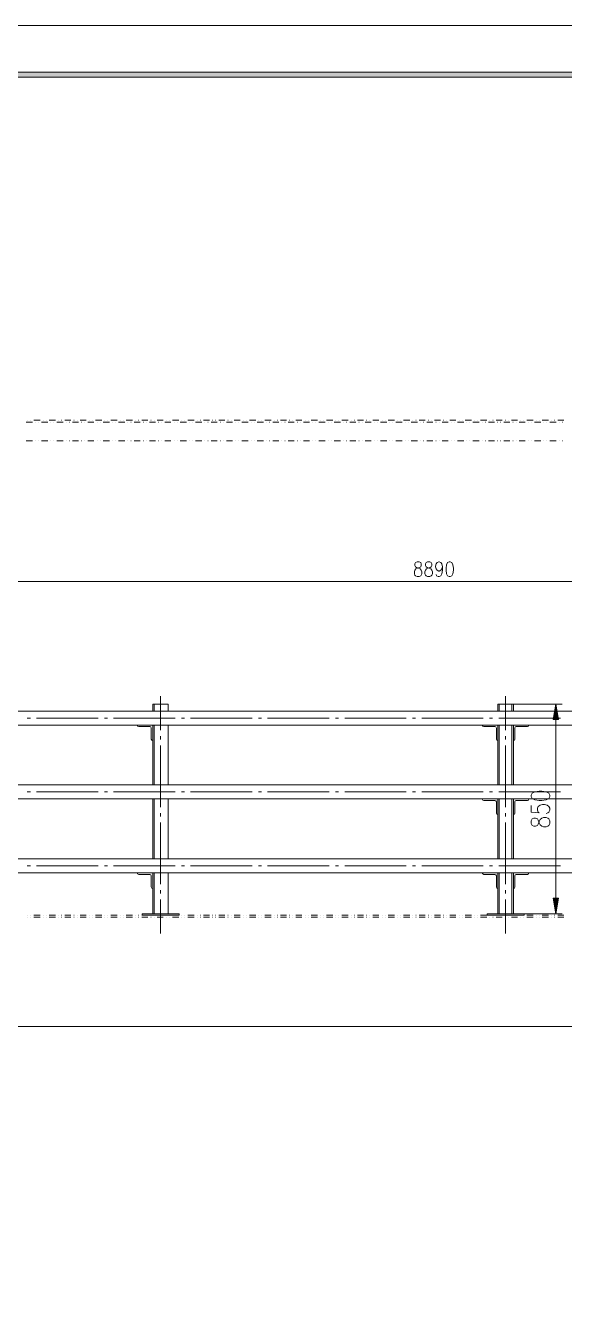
# Model space of a CAD drawing. Header units: millimetres. Extents: x 0 to 829, y 0 to 586.
# Drawn here: x 168.8 to 276.7, y 331.6 to 585.6 of the extents above; entities that cross this region are included whole.
import ezdxf

# ---------------------------------------------------------------- set-up
doc = ezdxf.new("R2010")
doc.units = ezdxf.units.MM

msp = doc.modelspace()

# ---------------------------------------------------------------- hatches: boundary and pattern name
h = msp.add_hatch(color=0)
h.dxf.hatch_style = 2
h.paths.add_polyline_path([(819.788528, 576.266028), (818.80075, 575.281778), (25.142472, 575.281778), (24.154694, 576.266028)])
h = msp.add_hatch(color=0)
h.dxf.hatch_style = 2
h.paths.add_polyline_path([(274.408194, 446.778944), (274.92325, 449.858694), (275.434778, 446.778944)])
h = msp.add_hatch(color=0)
h.dxf.hatch_style = 2
h.paths.add_polyline_path([(274.408194, 411.039028), (274.92325, 407.959278), (275.434778, 411.039028)])

# ---------------------------------------------------------------- linework, layer by layer
at = {"color": 0, "lineweight": 0}
for points in [[(0, 0), (0, 585.632278), (829.154778, 585.632278), (829.154778, 0)], [(819.788528, 576.266028), (818.80075, 575.281778), (25.142472, 575.281778), (24.154694, 576.266028)], [(247.156111, 478.334917), (246.838611, 478.193806), (246.732778, 477.911583), (246.732778, 477.629361), (246.838611, 477.347139), (247.050278, 477.206028), (247.470083, 477.064917), (247.787583, 476.927333), (247.99925, 476.645111), (248.105083, 476.362889), (248.105083, 475.939556), (247.99925, 475.657333), (247.893417, 475.516222), (247.575917, 475.375111), (247.156111, 475.375111), (246.838611, 475.516222), (246.732778, 475.657333), (246.626944, 475.939556), (246.626944, 476.362889), (246.732778, 476.645111), (246.944444, 476.927333), (247.258417, 477.064917), (247.68175, 477.206028), (247.893417, 477.347139), (247.99925, 477.629361), (247.99925, 477.911583), (247.893417, 478.193806), (247.575917, 478.334917)], [(249.265722, 478.334917), (248.95175, 478.193806), (248.845917, 477.911583), (248.845917, 477.629361), (248.95175, 477.347139), (249.159889, 477.206028), (249.583222, 477.064917), (249.900722, 476.927333), (250.112389, 476.645111), (250.218222, 476.362889), (250.218222, 475.939556), (250.112389, 475.657333), (250.006556, 475.516222), (249.689056, 475.375111), (249.265722, 475.375111), (248.95175, 475.516222), (248.845917, 475.657333), (248.740083, 475.939556), (248.740083, 476.362889), (248.845917, 476.645111), (249.057583, 476.927333), (249.371556, 477.064917), (249.794889, 477.206028), (250.006556, 477.347139), (250.112389, 477.629361), (250.112389, 477.911583), (250.006556, 478.193806), (249.689056, 478.334917)], [(253.597833, 478.334917), (253.280333, 478.193806), (253.068667, 477.770472), (252.962833, 477.064917), (252.962833, 476.645111), (253.068667, 475.939556), (253.280333, 475.516222), (253.597833, 475.375111), (253.8095, 475.375111), (254.127, 475.516222), (254.338667, 475.939556), (254.4445, 476.645111), (254.4445, 477.064917), (254.338667, 477.770472), (254.127, 478.193806), (253.8095, 478.334917)], [(274.408194, 446.778944), (274.92325, 449.858694), (275.434778, 446.778944)], [(269.991417, 431.419), (270.167806, 431.020361), (270.696972, 430.759306), (271.578917, 430.62525), (272.104556, 430.62525), (272.9865, 430.759306), (273.515667, 431.020361), (273.688528, 431.419), (273.688528, 431.683583), (273.515667, 432.078694), (272.9865, 432.343278), (272.104556, 432.473806), (271.578917, 432.473806), (270.696972, 432.343278), (270.167806, 432.078694), (269.991417, 431.683583)], [(269.991417, 426.003861), (270.167806, 425.60875), (270.520583, 425.474694), (270.873361, 425.474694), (271.226139, 425.60875), (271.402528, 425.873333), (271.578917, 426.398972), (271.751778, 426.797611), (272.104556, 427.062194), (272.457333, 427.192722), (272.9865, 427.192722), (273.339278, 427.062194), (273.515667, 426.928139), (273.688528, 426.533028), (273.688528, 426.003861), (273.515667, 425.60875), (273.339278, 425.474694), (272.9865, 425.344167), (272.457333, 425.344167), (272.104556, 425.474694), (271.751778, 425.739278), (271.578917, 426.137917), (271.402528, 426.663556), (271.226139, 426.928139), (270.873361, 427.062194), (270.520583, 427.062194), (270.167806, 426.928139), (269.991417, 426.533028)], [(274.408194, 411.039028), (274.92325, 407.959278), (275.434778, 411.039028)]]:
    msp.add_lwpolyline(points, close=True, dxfattribs=at)
for points in [[(168.987611, 506.25375), (170.222333, 506.25375)], [(169.298056, 506.648861), (169.315694, 506.648861)], [(169.911889, 506.648861), (169.929528, 506.648861)], [(170.52925, 506.648861), (171.760444, 506.648861)], [(170.836167, 506.25375), (170.853806, 506.25375)], [(171.453528, 506.25375), (171.471167, 506.25375)], [(172.070889, 506.25375), (173.302083, 506.25375)], [(172.377806, 506.648861), (172.395444, 506.648861)], [(172.995167, 506.648861), (173.012806, 506.648861)], [(173.609, 506.648861), (174.843722, 506.648861)], [(173.919444, 506.25375), (173.937083, 506.25375)], [(174.533278, 506.25375), (174.550917, 506.25375)], [(175.150639, 506.25375), (176.381833, 506.25375)], [(175.457556, 506.648861), (175.475194, 506.648861)], [(176.074917, 506.648861), (176.092556, 506.648861)], [(176.692278, 506.648861), (177.923472, 506.648861)], [(176.999194, 506.25375), (177.016833, 506.25375)], [(177.616556, 506.25375), (177.634194, 506.25375)], [(178.230389, 506.25375), (179.465111, 506.25375)], [(178.540833, 506.648861), (178.558472, 506.648861)], [(179.154667, 506.648861), (179.172306, 506.648861)], [(179.772028, 506.648861), (181.003222, 506.648861)], [(180.078944, 506.25375), (180.096583, 506.25375)], [(180.696306, 506.25375), (180.713944, 506.25375)], [(181.313667, 506.25375), (182.544861, 506.25375)], [(181.620583, 506.648861), (181.638222, 506.648861)], [(182.237944, 506.648861), (182.255583, 506.648861)], [(182.851778, 506.648861), (184.0865, 506.648861)], [(183.162222, 506.25375), (183.179861, 506.25375)], [(183.776056, 506.25375), (183.793694, 506.25375)], [(184.393417, 506.25375), (185.624611, 506.25375)], [(184.700333, 506.648861), (184.717972, 506.648861)], [(185.317694, 506.648861), (185.335333, 506.648861)], [(185.935056, 506.648861), (187.16625, 506.648861)], [(186.241972, 506.25375), (186.259611, 506.25375)], [(186.859333, 506.25375), (186.876972, 506.25375)], [(187.473167, 506.25375), (188.707889, 506.25375)], [(187.783611, 506.648861), (187.80125, 506.648861)], [(188.397444, 506.648861), (188.415083, 506.648861)], [(189.014806, 506.648861), (190.246, 506.648861)], [(189.321722, 506.25375), (189.339361, 506.25375)], [(189.939083, 506.25375), (189.956722, 506.25375)], [(190.556444, 506.25375), (191.787639, 506.25375)], [(190.863361, 506.648861), (190.881, 506.648861)], [(191.480722, 506.648861), (191.498361, 506.648861)], [(192.094556, 506.648861), (193.329278, 506.648861)], [(192.405, 506.25375), (192.422639, 506.25375)], [(193.018833, 506.25375), (193.036472, 506.25375)], [(193.636194, 506.25375), (194.867389, 506.25375)], [(193.943111, 506.648861), (193.96075, 506.648861)], [(194.560472, 506.648861), (194.578111, 506.648861)], [(195.177833, 506.648861), (196.409028, 506.648861)], [(195.48475, 506.25375), (195.502389, 506.25375)], [(196.102111, 506.25375), (196.11975, 506.25375)], [(196.715944, 506.25375), (197.950667, 506.25375)], [(197.026389, 506.648861), (197.044028, 506.648861)], [(197.640222, 506.648861), (197.657861, 506.648861)], [(198.257583, 506.648861), (199.488778, 506.648861)], [(198.5645, 506.25375), (198.582139, 506.25375)], [(199.181861, 506.25375), (199.1995, 506.25375)], [(199.799222, 506.25375), (201.030417, 506.25375)], [(200.106139, 506.648861), (200.123778, 506.648861)], [(200.7235, 506.648861), (200.741139, 506.648861)], [(201.337333, 506.648861), (202.572056, 506.648861)], [(201.647778, 506.25375), (201.665417, 506.25375)], [(202.261611, 506.25375), (202.27925, 506.25375)], [(202.878972, 506.25375), (204.110167, 506.25375)], [(203.185889, 506.648861), (203.203528, 506.648861)], [(203.80325, 506.648861), (203.820889, 506.648861)], [(204.420611, 506.648861), (205.651806, 506.648861)], [(204.727528, 506.25375), (204.745167, 506.25375)], [(205.344889, 506.25375), (205.362528, 506.25375)], [(205.958722, 506.25375), (207.193444, 506.25375)], [(206.269167, 506.648861), (206.286806, 506.648861)], [(206.883, 506.648861), (206.900639, 506.648861)], [(207.500361, 506.648861), (208.731556, 506.648861)], [(207.807278, 506.25375), (207.824917, 506.25375)], [(208.424639, 506.25375), (208.442278, 506.25375)], [(209.042, 506.25375), (210.273194, 506.25375)], [(209.348917, 506.648861), (209.366556, 506.648861)], [(209.966278, 506.648861), (209.983917, 506.648861)], [(210.580111, 506.648861), (211.814833, 506.648861)], [(210.890556, 506.25375), (210.908194, 506.25375)], [(211.504389, 506.25375), (211.522028, 506.25375)], [(212.12175, 506.25375), (213.352944, 506.25375)], [(212.428667, 506.648861), (212.446306, 506.648861)], [(213.046028, 506.648861), (213.063667, 506.648861)], [(213.663389, 506.648861), (214.894583, 506.648861)], [(213.970306, 506.25375), (213.987944, 506.25375)], [(214.587667, 506.25375), (214.605306, 506.25375)], [(215.2015, 506.25375), (216.436222, 506.25375)], [(215.511944, 506.648861), (215.529583, 506.648861)], [(216.125778, 506.648861), (216.143417, 506.648861)], [(216.743139, 506.648861), (217.974333, 506.648861)], [(217.050056, 506.25375), (217.067694, 506.25375)], [(217.667417, 506.25375), (217.685056, 506.25375)], [(218.284778, 506.25375), (219.515972, 506.25375)], [(218.591694, 506.648861), (218.609333, 506.648861)], [(219.209056, 506.648861), (219.226694, 506.648861)], [(219.822889, 506.648861), (221.057611, 506.648861)], [(220.133333, 506.25375), (220.150972, 506.25375)], [(220.747167, 506.25375), (220.764806, 506.25375)], [(221.364528, 506.25375), (222.595722, 506.25375)], [(221.671444, 506.648861), (221.689083, 506.648861)], [(222.288806, 506.648861), (222.306444, 506.648861)], [(222.906167, 506.648861), (224.137361, 506.648861)], [(223.213083, 506.25375), (223.230722, 506.25375)], [(223.830444, 506.25375), (223.848083, 506.25375)], [(224.447806, 506.25375), (225.679, 506.25375)], [(224.754722, 506.648861), (224.772361, 506.648861)], [(225.372083, 506.648861), (225.389722, 506.648861)], [(225.985917, 506.648861), (227.220639, 506.648861)], [(226.296361, 506.25375), (226.314, 506.25375)], [(226.910194, 506.25375), (226.927833, 506.25375)], [(227.527556, 506.25375), (228.75875, 506.25375)], [(227.834472, 506.648861), (227.852111, 506.648861)], [(228.451833, 506.648861), (228.469472, 506.648861)], [(229.069194, 506.648861), (230.300389, 506.648861)], [(229.376111, 506.25375), (229.39375, 506.25375)], [(229.993472, 506.25375), (230.011111, 506.25375)], [(230.607306, 506.25375), (231.842028, 506.25375)], [(230.91775, 506.648861), (230.935389, 506.648861)], [(231.531583, 506.648861), (231.549222, 506.648861)], [(232.148944, 506.648861), (233.380139, 506.648861)], [(232.455861, 506.25375), (232.4735, 506.25375)], [(233.073222, 506.25375), (233.090861, 506.25375)], [(233.690583, 506.25375), (234.921778, 506.25375)], [(233.9975, 506.648861), (234.015139, 506.648861)], [(234.614861, 506.648861), (234.6325, 506.648861)], [(235.228694, 506.648861), (236.463417, 506.648861)], [(235.539139, 506.25375), (235.556778, 506.25375)], [(236.152972, 506.25375), (236.170611, 506.25375)], [(236.770333, 506.25375), (238.001528, 506.25375)], [(237.07725, 506.648861), (237.094889, 506.648861)], [(237.694611, 506.648861), (237.71225, 506.648861)], [(238.311972, 506.648861), (239.543167, 506.648861)], [(238.618889, 506.25375), (238.636528, 506.25375)], [(239.23625, 506.25375), (239.253889, 506.25375)], [(239.850083, 506.25375), (241.084806, 506.25375)], [(240.160528, 506.648861), (240.178167, 506.648861)], [(240.774361, 506.648861), (240.792, 506.648861)], [(241.391722, 506.648861), (242.622917, 506.648861)], [(241.698639, 506.25375), (241.716278, 506.25375)], [(242.316, 506.25375), (242.333639, 506.25375)], [(242.933361, 506.25375), (244.164556, 506.25375)], [(243.240278, 506.648861), (243.257917, 506.648861)], [(243.857639, 506.648861), (243.875278, 506.648861)], [(244.471472, 506.648861), (245.706194, 506.648861)], [(244.781917, 506.25375), (244.799556, 506.25375)], [(245.39575, 506.25375), (245.413389, 506.25375)], [(246.013111, 506.25375), (247.244306, 506.25375)], [(246.320028, 506.648861), (246.337667, 506.648861)], [(246.937389, 506.648861), (246.955028, 506.648861)], [(247.55475, 506.648861), (248.785944, 506.648861)], [(247.861667, 506.25375), (247.879306, 506.25375)], [(248.479028, 506.25375), (248.496667, 506.25375)], [(249.092861, 506.25375), (250.327583, 506.25375)], [(249.403306, 506.648861), (249.420944, 506.648861)], [(250.017139, 506.648861), (250.034778, 506.648861)], [(250.6345, 506.648861), (251.865694, 506.648861)], [(250.941417, 506.25375), (250.959056, 506.25375)], [(251.558778, 506.25375), (251.576417, 506.25375)], [(252.176139, 506.25375), (253.407333, 506.25375)], [(252.483056, 506.648861), (252.500694, 506.648861)], [(253.100417, 506.648861), (253.118056, 506.648861)], [(253.71425, 506.648861), (254.948972, 506.648861)], [(254.024694, 506.25375), (254.042333, 506.25375)], [(254.638528, 506.25375), (254.656167, 506.25375)], [(255.255889, 506.25375), (256.487083, 506.25375)], [(255.562806, 506.648861), (255.580444, 506.648861)], [(256.180167, 506.648861), (256.197806, 506.648861)], [(256.797528, 506.648861), (258.028722, 506.648861)], [(257.104444, 506.25375), (257.122083, 506.25375)], [(257.721806, 506.25375), (257.739444, 506.25375)], [(258.335639, 506.25375), (259.570361, 506.25375)], [(258.646083, 506.648861), (258.663722, 506.648861)], [(259.259917, 506.648861), (259.277556, 506.648861)], [(259.877278, 506.648861), (261.108472, 506.648861)], [(260.184194, 506.25375), (260.201833, 506.25375)], [(260.801556, 506.25375), (260.819194, 506.25375)], [(261.418917, 506.25375), (262.650111, 506.25375)], [(261.725833, 506.648861), (261.743472, 506.648861)], [(262.343194, 506.648861), (262.360833, 506.648861)], [(262.957028, 506.648861), (264.19175, 506.648861)], [(263.267472, 506.25375), (263.285111, 506.25375)], [(263.881306, 506.25375), (263.898944, 506.25375)], [(264.498667, 506.25375), (265.729861, 506.25375)], [(264.805583, 506.648861), (264.823222, 506.648861)], [(265.422944, 506.648861), (265.440583, 506.648861)], [(266.040306, 506.648861), (267.2715, 506.648861)], [(266.347222, 506.25375), (266.364861, 506.25375)], [(266.964583, 506.25375), (266.982222, 506.25375)], [(267.578417, 506.25375), (268.813139, 506.25375)], [(267.888861, 506.648861), (267.9065, 506.648861)], [(268.502694, 506.648861), (268.520333, 506.648861)], [(269.120056, 506.648861), (270.35125, 506.648861)], [(269.426972, 506.25375), (269.444611, 506.25375)], [(270.044333, 506.25375), (270.061972, 506.25375)], [(270.661694, 506.25375), (271.892889, 506.25375)], [(270.968611, 506.648861), (270.98625, 506.648861)], [(271.585972, 506.648861), (271.603611, 506.648861)], [(272.199806, 506.648861), (273.434528, 506.648861)], [(272.51025, 506.25375), (272.527889, 506.25375)], [(273.124083, 506.25375), (273.141722, 506.25375)], [(273.741444, 506.25375), (274.972639, 506.25375)], [(274.048361, 506.648861), (274.066, 506.648861)], [(274.665722, 506.648861), (274.683361, 506.648861)], [(275.283083, 506.648861), (276.514278, 506.648861)], [(275.59, 506.25375), (275.607639, 506.25375)], [(276.207361, 506.25375), (276.225, 506.25375)], [(168.987611, 502.556639), (170.222333, 502.556639)], [(170.836167, 502.556639), (170.853806, 502.556639)], [(171.453528, 502.556639), (171.471167, 502.556639)], [(172.070889, 502.556639), (173.302083, 502.556639)], [(173.919444, 502.556639), (173.937083, 502.556639)], [(174.533278, 502.556639), (174.550917, 502.556639)], [(175.150639, 502.556639), (176.381833, 502.556639)], [(176.999194, 502.556639), (177.016833, 502.556639)], [(177.616556, 502.556639), (177.634194, 502.556639)], [(178.230389, 502.556639), (179.465111, 502.556639)], [(180.078944, 502.556639), (180.096583, 502.556639)], [(180.696306, 502.556639), (180.713944, 502.556639)], [(181.313667, 502.556639), (182.544861, 502.556639)], [(183.162222, 502.556639), (183.179861, 502.556639)], [(183.776056, 502.556639), (183.793694, 502.556639)], [(184.393417, 502.556639), (185.624611, 502.556639)], [(186.241972, 502.556639), (186.259611, 502.556639)], [(186.859333, 502.556639), (186.876972, 502.556639)], [(187.473167, 502.556639), (188.707889, 502.556639)], [(189.321722, 502.556639), (189.339361, 502.556639)], [(189.939083, 502.556639), (189.956722, 502.556639)], [(190.556444, 502.556639), (191.787639, 502.556639)], [(192.405, 502.556639), (192.422639, 502.556639)], [(193.018833, 502.556639), (193.036472, 502.556639)], [(193.636194, 502.556639), (194.867389, 502.556639)], [(195.48475, 502.556639), (195.502389, 502.556639)], [(196.102111, 502.556639), (196.11975, 502.556639)], [(196.715944, 502.556639), (197.950667, 502.556639)], [(198.5645, 502.556639), (198.582139, 502.556639)], [(199.181861, 502.556639), (199.1995, 502.556639)], [(199.799222, 502.556639), (201.030417, 502.556639)], [(201.647778, 502.556639), (201.665417, 502.556639)], [(202.261611, 502.556639), (202.27925, 502.556639)], [(202.878972, 502.556639), (204.110167, 502.556639)], [(204.727528, 502.556639), (204.745167, 502.556639)], [(205.344889, 502.556639), (205.362528, 502.556639)], [(205.958722, 502.556639), (207.193444, 502.556639)], [(207.807278, 502.556639), (207.824917, 502.556639)], [(208.424639, 502.556639), (208.442278, 502.556639)], [(209.042, 502.556639), (210.273194, 502.556639)], [(210.890556, 502.556639), (210.908194, 502.556639)], [(211.504389, 502.556639), (211.522028, 502.556639)], [(212.12175, 502.556639), (213.352944, 502.556639)], [(213.970306, 502.556639), (213.987944, 502.556639)], [(214.587667, 502.556639), (214.605306, 502.556639)], [(215.2015, 502.556639), (216.436222, 502.556639)], [(217.050056, 502.556639), (217.067694, 502.556639)], [(217.667417, 502.556639), (217.685056, 502.556639)], [(218.284778, 502.556639), (219.515972, 502.556639)], [(220.133333, 502.556639), (220.150972, 502.556639)], [(220.747167, 502.556639), (220.764806, 502.556639)], [(221.364528, 502.556639), (222.595722, 502.556639)], [(223.213083, 502.556639), (223.230722, 502.556639)], [(223.830444, 502.556639), (223.848083, 502.556639)], [(224.447806, 502.556639), (225.679, 502.556639)], [(226.296361, 502.556639), (226.314, 502.556639)], [(226.910194, 502.556639), (226.927833, 502.556639)], [(227.527556, 502.556639), (228.75875, 502.556639)], [(229.376111, 502.556639), (229.39375, 502.556639)], [(229.993472, 502.556639), (230.011111, 502.556639)], [(230.607306, 502.556639), (231.842028, 502.556639)], [(232.455861, 502.556639), (232.4735, 502.556639)], [(233.073222, 502.556639), (233.090861, 502.556639)], [(233.690583, 502.556639), (234.921778, 502.556639)], [(235.539139, 502.556639), (235.556778, 502.556639)], [(236.152972, 502.556639), (236.170611, 502.556639)], [(236.770333, 502.556639), (238.001528, 502.556639)], [(238.618889, 502.556639), (238.636528, 502.556639)], [(239.23625, 502.556639), (239.253889, 502.556639)], [(239.850083, 502.556639), (241.084806, 502.556639)], [(241.698639, 502.556639), (241.716278, 502.556639)], [(242.316, 502.556639), (242.333639, 502.556639)], [(242.933361, 502.556639), (244.164556, 502.556639)], [(244.781917, 502.556639), (244.799556, 502.556639)], [(245.39575, 502.556639), (245.413389, 502.556639)], [(246.013111, 502.556639), (247.244306, 502.556639)], [(247.861667, 502.556639), (247.879306, 502.556639)], [(248.479028, 502.556639), (248.496667, 502.556639)], [(249.092861, 502.556639), (250.327583, 502.556639)], [(250.941417, 502.556639), (250.959056, 502.556639)], [(251.558778, 502.556639), (251.576417, 502.556639)], [(252.176139, 502.556639), (253.407333, 502.556639)], [(254.024694, 502.556639), (254.042333, 502.556639)], [(254.638528, 502.556639), (254.656167, 502.556639)], [(255.255889, 502.556639), (256.487083, 502.556639)], [(257.104444, 502.556639), (257.122083, 502.556639)], [(257.721806, 502.556639), (257.739444, 502.556639)], [(258.335639, 502.556639), (259.570361, 502.556639)], [(260.184194, 502.556639), (260.201833, 502.556639)], [(260.801556, 502.556639), (260.819194, 502.556639)], [(261.418917, 502.556639), (262.650111, 502.556639)], [(263.267472, 502.556639), (263.285111, 502.556639)], [(263.881306, 502.556639), (263.898944, 502.556639)], [(264.498667, 502.556639), (265.729861, 502.556639)], [(266.347222, 502.556639), (266.364861, 502.556639)], [(266.964583, 502.556639), (266.982222, 502.556639)], [(267.578417, 502.556639), (268.813139, 502.556639)], [(269.426972, 502.556639), (269.444611, 502.556639)], [(270.044333, 502.556639), (270.061972, 502.556639)], [(270.661694, 502.556639), (271.892889, 502.556639)], [(272.51025, 502.556639), (272.527889, 502.556639)], [(273.124083, 502.556639), (273.141722, 502.556639)], [(273.741444, 502.556639), (274.972639, 502.556639)], [(275.59, 502.556639), (275.607639, 502.556639)], [(276.207361, 502.556639), (276.225, 502.556639)], [(252.225528, 477.347139), (252.119694, 476.927333), (251.908028, 476.645111), (251.590528, 476.504), (251.484694, 476.504), (251.167194, 476.645111), (250.959056, 476.927333), (250.853222, 477.347139), (250.853222, 477.48825), (250.959056, 477.911583), (251.167194, 478.193806), (251.484694, 478.334917), (251.590528, 478.334917), (251.908028, 478.193806), (252.119694, 477.911583), (252.225528, 477.347139), (252.225528, 476.645111), (252.119694, 475.939556), (251.908028, 475.516222), (251.590528, 475.375111), (251.378861, 475.375111), (251.061361, 475.516222), (250.959056, 475.798444)], [(83.213222, 474.390861), (520.961056, 474.390861)], [(197.407389, 449.858694), (194.302944, 449.858694)], [(197.407389, 449.858694), (194.302944, 449.858694)], [(194.302944, 449.858694), (194.302944, 448.504028)], [(194.302944, 449.858694), (194.302944, 448.504028)], [(194.599278, 449.858694), (194.599278, 448.504028)], [(194.599278, 449.858694), (194.599278, 448.504028)], [(195.855167, 451.463833), (195.855167, 444.683444)], [(195.855167, 451.463833), (195.855167, 444.683444)], [(197.407389, 449.858694), (197.407389, 448.504028)], [(197.407389, 449.858694), (197.407389, 448.504028)], [(263.316861, 449.858694), (263.316861, 448.504028)], [(263.316861, 449.858694), (266.421306, 449.858694)], [(263.316861, 449.858694), (263.316861, 448.504028)], [(266.421306, 449.858694), (263.316861, 449.858694)], [(263.613194, 449.858694), (263.613194, 448.504028)], [(264.869083, 451.463833), (264.869083, 444.683444)], [(264.869083, 451.463833), (264.869083, 444.683444)], [(266.124972, 449.858694), (266.124972, 448.504028)], [(266.421306, 449.858694), (276.154444, 449.858694)], [(266.421306, 449.858694), (266.421306, 448.504028)], [(266.421306, 449.858694), (266.421306, 448.504028)], [(97.705333, 448.504028), (516.523111, 448.504028)], [(97.705333, 445.695917), (516.523111, 445.695917)], [(169.216917, 447.099972), (169.83075, 447.099972)], [(171.065472, 447.099972), (183.388, 447.099972)], [(184.619194, 447.099972), (185.236556, 447.099972)], [(186.46775, 447.099972), (198.793806, 447.099972)], [(191.194972, 445.695917), (191.283167, 445.48425), (191.491306, 445.399583)], [(191.194972, 445.695917), (191.283167, 445.48425), (191.491306, 445.399583)], [(193.710278, 445.399583), (191.491306, 445.399583)], [(193.710278, 445.399583), (191.491306, 445.399583)], [(194.006611, 445.10325), (193.918417, 445.311389), (193.710278, 445.399583)], [(194.006611, 445.10325), (193.918417, 445.311389), (193.710278, 445.399583)], [(194.006611, 445.10325), (194.006611, 442.884278)], [(194.006611, 445.10325), (194.006611, 442.884278)], [(194.302944, 445.695917), (194.302944, 433.715583)], [(194.302944, 445.695917), (194.302944, 433.715583)], [(194.599278, 445.695917), (194.599278, 433.715583)], [(194.599278, 445.695917), (194.599278, 433.715583)], [(197.407389, 445.695917), (197.407389, 433.715583)], [(197.407389, 445.695917), (197.407389, 433.715583)], [(200.025, 447.099972), (200.642361, 447.099972)], [(201.873556, 447.099972), (214.199611, 447.099972)], [(215.430806, 447.099972), (216.048167, 447.099972)], [(217.279361, 447.099972), (229.601889, 447.099972)], [(230.836611, 447.099972), (231.450444, 447.099972)], [(232.685167, 447.099972), (245.007694, 447.099972)], [(246.238889, 447.099972), (246.85625, 447.099972)], [(248.087444, 447.099972), (260.4135, 447.099972)], [(260.208889, 445.695917), (260.297083, 445.48425), (260.505222, 445.399583)], [(262.724194, 445.399583), (260.505222, 445.399583)], [(261.644694, 447.099972), (262.262056, 447.099972)], [(263.020528, 445.10325), (262.932333, 445.311389), (262.724194, 445.399583)], [(263.020528, 445.10325), (263.020528, 442.884278)], [(263.316861, 445.695917), (263.316861, 433.715583)], [(263.316861, 445.695917), (263.316861, 433.715583)], [(263.49325, 447.099972), (275.819306, 447.099972)], [(263.613194, 445.695917), (263.613194, 433.715583)], [(266.124972, 445.695917), (266.124972, 433.715583)], [(266.421306, 445.695917), (266.421306, 433.715583)], [(266.421306, 445.695917), (266.421306, 433.715583)], [(267.013972, 445.399583), (266.802306, 445.311389), (266.717639, 445.10325)], [(267.013972, 445.399583), (266.802306, 445.311389), (266.717639, 445.10325)], [(266.717639, 445.10325), (266.717639, 442.884278)], [(266.717639, 445.10325), (266.717639, 442.884278)], [(267.013972, 445.399583), (269.229417, 445.399583)], [(267.013972, 445.399583), (269.229417, 445.399583)], [(269.229417, 445.399583), (269.441083, 445.48425), (269.52575, 445.695917)], [(269.229417, 445.399583), (269.441083, 445.48425), (269.52575, 445.695917)], [(274.92325, 446.778944), (274.92325, 411.039028)], [(194.006611, 442.884278), (194.091278, 442.676139), (194.302944, 442.587944)], [(194.006611, 442.884278), (194.091278, 442.676139), (194.302944, 442.587944)], [(195.855167, 443.45225), (195.855167, 442.834889)], [(195.855167, 443.45225), (195.855167, 442.834889)], [(263.020528, 442.884278), (263.105194, 442.676139), (263.316861, 442.587944)], [(264.869083, 443.45225), (264.869083, 442.834889)], [(264.869083, 443.45225), (264.869083, 442.834889)], [(266.421306, 442.587944), (266.629444, 442.676139), (266.717639, 442.884278)], [(266.421306, 442.587944), (266.629444, 442.676139), (266.717639, 442.884278)], [(195.855167, 441.603694), (195.855167, 429.281167)], [(195.855167, 441.603694), (195.855167, 429.281167)], [(264.869083, 441.603694), (264.869083, 429.281167)], [(264.869083, 441.603694), (264.869083, 429.281167)], [(97.705333, 433.715583), (516.523111, 433.715583)], [(169.216917, 432.311528), (169.83075, 432.311528)], [(171.065472, 432.311528), (183.388, 432.311528)], [(184.619194, 432.311528), (185.236556, 432.311528)], [(186.46775, 432.311528), (198.793806, 432.311528)], [(200.025, 432.311528), (200.642361, 432.311528)], [(201.873556, 432.311528), (214.199611, 432.311528)], [(215.430806, 432.311528), (216.048167, 432.311528)], [(217.279361, 432.311528), (229.601889, 432.311528)], [(230.836611, 432.311528), (231.450444, 432.311528)], [(232.685167, 432.311528), (245.007694, 432.311528)], [(246.238889, 432.311528), (246.85625, 432.311528)], [(248.087444, 432.311528), (260.4135, 432.311528)], [(261.644694, 432.311528), (262.262056, 432.311528)], [(263.49325, 432.311528), (275.819306, 432.311528)], [(97.705333, 430.907472), (516.523111, 430.907472)], [(194.302944, 430.907472), (194.302944, 418.927139)], [(194.302944, 430.907472), (194.302944, 418.927139)], [(194.599278, 430.907472), (194.599278, 418.927139)], [(194.599278, 430.907472), (194.599278, 418.927139)], [(197.407389, 430.907472), (197.407389, 418.927139)], [(197.407389, 430.907472), (197.407389, 418.927139)], [(260.208889, 430.907472), (260.297083, 430.695806), (260.505222, 430.611139)], [(262.724194, 430.611139), (260.505222, 430.611139)], [(263.020528, 430.314806), (262.932333, 430.522944), (262.724194, 430.611139)], [(263.020528, 430.314806), (263.020528, 428.095833)], [(263.316861, 430.907472), (263.316861, 418.927139)], [(263.316861, 430.907472), (263.316861, 418.927139)], [(263.613194, 430.907472), (263.613194, 418.927139)], [(266.124972, 430.907472), (266.124972, 418.927139)], [(266.421306, 430.907472), (266.421306, 418.927139)], [(266.421306, 430.907472), (266.421306, 418.927139)], [(267.013972, 430.611139), (266.802306, 430.522944), (266.717639, 430.314806)], [(266.717639, 430.314806), (266.717639, 428.095833)], [(267.013972, 430.611139), (269.229417, 430.611139)], [(269.229417, 430.611139), (269.441083, 430.695806), (269.52575, 430.907472)], [(269.991417, 429.570444), (269.991417, 428.247528), (271.578917, 428.117), (271.402528, 428.247528), (271.226139, 428.646167), (271.226139, 429.041278), (271.402528, 429.436389), (271.751778, 429.700972), (272.280944, 429.835028), (272.633722, 429.835028), (273.162889, 429.700972), (273.515667, 429.436389), (273.688528, 429.041278), (273.688528, 428.646167), (273.515667, 428.247528), (273.339278, 428.117), (272.9865, 427.986472)], [(195.855167, 428.046444), (195.855167, 427.432611)], [(195.855167, 428.046444), (195.855167, 427.432611)], [(263.020528, 428.095833), (263.105194, 427.887694), (263.316861, 427.7995)], [(264.869083, 428.046444), (264.869083, 427.432611)], [(264.869083, 428.046444), (264.869083, 427.432611)], [(266.421306, 427.7995), (266.629444, 427.887694), (266.717639, 428.095833)], [(195.855167, 426.197889), (195.855167, 413.875361)], [(195.855167, 426.197889), (195.855167, 413.875361)], [(264.869083, 426.197889), (264.869083, 413.875361)], [(264.869083, 426.197889), (264.869083, 413.875361)], [(97.705333, 418.927139), (516.523111, 418.927139)], [(169.216917, 417.523083), (169.83075, 417.523083)], [(171.065472, 417.523083), (183.388, 417.523083)], [(184.619194, 417.523083), (185.236556, 417.523083)], [(186.46775, 417.523083), (198.793806, 417.523083)], [(200.025, 417.523083), (200.642361, 417.523083)], [(201.873556, 417.523083), (214.199611, 417.523083)], [(215.430806, 417.523083), (216.048167, 417.523083)], [(217.279361, 417.523083), (229.601889, 417.523083)], [(230.836611, 417.523083), (231.450444, 417.523083)], [(232.685167, 417.523083), (245.007694, 417.523083)], [(246.238889, 417.523083), (246.85625, 417.523083)], [(248.087444, 417.523083), (260.4135, 417.523083)], [(261.644694, 417.523083), (262.262056, 417.523083)], [(263.49325, 417.523083), (275.819306, 417.523083)], [(97.705333, 416.1155), (516.523111, 416.1155)], [(191.194972, 416.1155), (191.283167, 415.907361), (191.491306, 415.822694)], [(191.194972, 416.1155), (191.283167, 415.907361), (191.491306, 415.822694)], [(193.710278, 415.822694), (191.491306, 415.822694)], [(193.710278, 415.822694), (191.491306, 415.822694)], [(194.006611, 415.526361), (193.918417, 415.7345), (193.710278, 415.822694)], [(194.006611, 415.526361), (193.918417, 415.7345), (193.710278, 415.822694)], [(194.006611, 415.526361), (194.006611, 413.307389)], [(194.006611, 415.526361), (194.006611, 413.307389)], [(194.302944, 416.1155), (194.302944, 407.959278)], [(194.302944, 416.1155), (194.302944, 407.959278)], [(194.599278, 416.1155), (194.599278, 407.959278)], [(194.599278, 416.1155), (194.599278, 407.959278)], [(197.407389, 416.1155), (197.407389, 407.959278)], [(197.407389, 416.1155), (197.407389, 407.959278)], [(260.208889, 416.1155), (260.297083, 415.907361), (260.505222, 415.822694)], [(262.724194, 415.822694), (260.505222, 415.822694)], [(263.020528, 415.526361), (262.932333, 415.7345), (262.724194, 415.822694)], [(263.020528, 415.526361), (263.020528, 413.307389)], [(263.316861, 416.1155), (263.316861, 407.959278)], [(263.316861, 416.1155), (263.316861, 407.959278)], [(263.613194, 416.1155), (263.613194, 407.959278)], [(266.124972, 416.1155), (266.124972, 407.959278)], [(266.421306, 416.1155), (266.421306, 407.959278)], [(266.421306, 416.1155), (266.421306, 407.959278)], [(267.013972, 415.822694), (266.802306, 415.7345), (266.717639, 415.526361)], [(266.717639, 415.526361), (266.717639, 413.307389)], [(267.013972, 415.822694), (269.229417, 415.822694)], [(269.229417, 415.822694), (269.441083, 415.907361), (269.52575, 416.1155)], [(194.006611, 413.307389), (194.091278, 413.09925), (194.302944, 413.011056)], [(194.006611, 413.307389), (194.091278, 413.09925), (194.302944, 413.011056)], [(195.855167, 412.644167), (195.855167, 412.026806)], [(195.855167, 412.644167), (195.855167, 412.026806)], [(263.020528, 413.307389), (263.105194, 413.09925), (263.316861, 413.011056)], [(264.869083, 412.644167), (264.869083, 412.026806)], [(264.869083, 412.644167), (264.869083, 412.026806)], [(266.421306, 413.011056), (266.629444, 413.09925), (266.717639, 413.307389)], [(195.855167, 410.795611), (195.855167, 404.015222)], [(195.855167, 410.795611), (195.855167, 404.015222)], [(264.869083, 410.795611), (264.869083, 404.015222)], [(264.869083, 410.795611), (264.869083, 404.015222)], [(169.298056, 407.662944), (169.315694, 407.662944)], [(169.298056, 407.267833), (169.315694, 407.267833)], [(169.911889, 407.662944), (169.929528, 407.662944)], [(169.911889, 407.267833), (169.929528, 407.267833)], [(170.52925, 407.662944), (171.760444, 407.662944)], [(170.52925, 407.267833), (171.760444, 407.267833)], [(172.377806, 407.662944), (172.395444, 407.662944)], [(172.377806, 407.267833), (172.395444, 407.267833)], [(172.995167, 407.662944), (173.012806, 407.662944)], [(172.995167, 407.267833), (173.012806, 407.267833)], [(173.609, 407.662944), (174.843722, 407.662944)], [(173.609, 407.267833), (174.843722, 407.267833)], [(175.457556, 407.662944), (175.475194, 407.662944)], [(175.457556, 407.267833), (175.475194, 407.267833)], [(176.074917, 407.662944), (176.092556, 407.662944)], [(176.074917, 407.267833), (176.092556, 407.267833)], [(176.692278, 407.662944), (177.923472, 407.662944)], [(176.692278, 407.267833), (177.923472, 407.267833)], [(178.540833, 407.662944), (178.558472, 407.662944)], [(178.540833, 407.267833), (178.558472, 407.267833)], [(179.154667, 407.662944), (179.172306, 407.662944)], [(179.154667, 407.267833), (179.172306, 407.267833)], [(179.772028, 407.662944), (181.003222, 407.662944)], [(179.772028, 407.267833), (181.003222, 407.267833)], [(181.620583, 407.662944), (181.638222, 407.662944)], [(181.620583, 407.267833), (181.638222, 407.267833)], [(182.237944, 407.662944), (182.255583, 407.662944)], [(182.237944, 407.267833), (182.255583, 407.267833)], [(182.851778, 407.662944), (184.0865, 407.662944)], [(182.851778, 407.267833), (184.0865, 407.267833)], [(184.700333, 407.662944), (184.717972, 407.662944)], [(184.700333, 407.267833), (184.717972, 407.267833)], [(185.317694, 407.662944), (185.335333, 407.662944)], [(185.317694, 407.267833), (185.335333, 407.267833)], [(185.935056, 407.662944), (187.16625, 407.662944)], [(185.935056, 407.267833), (187.16625, 407.267833)], [(187.783611, 407.662944), (187.80125, 407.662944)], [(187.783611, 407.267833), (187.80125, 407.267833)], [(188.397444, 407.662944), (188.415083, 407.662944)], [(188.397444, 407.267833), (188.415083, 407.267833)], [(189.014806, 407.662944), (190.246, 407.662944)], [(189.014806, 407.267833), (190.246, 407.267833)], [(190.863361, 407.662944), (190.881, 407.662944)], [(190.863361, 407.267833), (190.881, 407.267833)], [(191.480722, 407.662944), (191.498361, 407.662944)], [(191.480722, 407.267833), (191.498361, 407.267833)], [(192.094556, 407.662944), (193.329278, 407.662944)], [(192.094556, 407.267833), (193.329278, 407.267833)], [(199.552278, 407.959278), (192.158056, 407.959278)], [(199.552278, 407.959278), (192.158056, 407.959278)], [(192.158056, 407.959278), (192.158056, 407.662944)], [(192.158056, 407.959278), (192.158056, 407.662944)], [(199.552278, 407.662944), (192.158056, 407.662944)], [(199.552278, 407.662944), (192.158056, 407.662944)], [(193.943111, 407.662944), (193.96075, 407.662944)], [(193.943111, 407.267833), (193.96075, 407.267833)], [(194.560472, 407.662944), (194.578111, 407.662944)], [(194.560472, 407.267833), (194.578111, 407.267833)], [(195.177833, 407.662944), (196.409028, 407.662944)], [(195.177833, 407.267833), (196.409028, 407.267833)], [(197.026389, 407.662944), (197.044028, 407.662944)], [(197.026389, 407.267833), (197.044028, 407.267833)], [(197.640222, 407.662944), (197.657861, 407.662944)], [(197.640222, 407.267833), (197.657861, 407.267833)], [(198.257583, 407.662944), (199.488778, 407.662944)], [(198.257583, 407.267833), (199.488778, 407.267833)], [(199.552278, 407.959278), (199.552278, 407.662944)], [(199.552278, 407.959278), (199.552278, 407.662944)], [(200.106139, 407.662944), (200.123778, 407.662944)], [(200.106139, 407.267833), (200.123778, 407.267833)], [(200.7235, 407.662944), (200.741139, 407.662944)], [(200.7235, 407.267833), (200.741139, 407.267833)], [(201.337333, 407.662944), (202.572056, 407.662944)], [(201.337333, 407.267833), (202.572056, 407.267833)], [(203.185889, 407.662944), (203.203528, 407.662944)], [(203.185889, 407.267833), (203.203528, 407.267833)], [(203.80325, 407.662944), (203.820889, 407.662944)], [(203.80325, 407.267833), (203.820889, 407.267833)], [(204.420611, 407.662944), (205.651806, 407.662944)], [(204.420611, 407.267833), (205.651806, 407.267833)], [(206.269167, 407.662944), (206.286806, 407.662944)], [(206.269167, 407.267833), (206.286806, 407.267833)], [(206.883, 407.662944), (206.900639, 407.662944)], [(206.883, 407.267833), (206.900639, 407.267833)], [(207.500361, 407.662944), (208.731556, 407.662944)], [(207.500361, 407.267833), (208.731556, 407.267833)], [(209.348917, 407.662944), (209.366556, 407.662944)], [(209.348917, 407.267833), (209.366556, 407.267833)], [(209.966278, 407.662944), (209.983917, 407.662944)], [(209.966278, 407.267833), (209.983917, 407.267833)], [(210.580111, 407.662944), (211.814833, 407.662944)], [(210.580111, 407.267833), (211.814833, 407.267833)], [(212.428667, 407.662944), (212.446306, 407.662944)], [(212.428667, 407.267833), (212.446306, 407.267833)], [(213.046028, 407.662944), (213.063667, 407.662944)], [(213.046028, 407.267833), (213.063667, 407.267833)], [(213.663389, 407.662944), (214.894583, 407.662944)], [(213.663389, 407.267833), (214.894583, 407.267833)], [(215.511944, 407.662944), (215.529583, 407.662944)], [(215.511944, 407.267833), (215.529583, 407.267833)], [(216.125778, 407.662944), (216.143417, 407.662944)], [(216.125778, 407.267833), (216.143417, 407.267833)], [(216.743139, 407.662944), (217.974333, 407.662944)], [(216.743139, 407.267833), (217.974333, 407.267833)], [(218.591694, 407.662944), (218.609333, 407.662944)], [(218.591694, 407.267833), (218.609333, 407.267833)], [(219.209056, 407.662944), (219.226694, 407.662944)], [(219.209056, 407.267833), (219.226694, 407.267833)], [(219.822889, 407.662944), (221.057611, 407.662944)], [(219.822889, 407.267833), (221.057611, 407.267833)], [(221.671444, 407.662944), (221.689083, 407.662944)], [(221.671444, 407.267833), (221.689083, 407.267833)], [(222.288806, 407.662944), (222.306444, 407.662944)], [(222.288806, 407.267833), (222.306444, 407.267833)], [(222.906167, 407.662944), (224.137361, 407.662944)], [(222.906167, 407.267833), (224.137361, 407.267833)], [(224.754722, 407.662944), (224.772361, 407.662944)], [(224.754722, 407.267833), (224.772361, 407.267833)], [(225.372083, 407.662944), (225.389722, 407.662944)], [(225.372083, 407.267833), (225.389722, 407.267833)], [(225.985917, 407.662944), (227.220639, 407.662944)], [(225.985917, 407.267833), (227.220639, 407.267833)], [(227.834472, 407.662944), (227.852111, 407.662944)], [(227.834472, 407.267833), (227.852111, 407.267833)], [(228.451833, 407.662944), (228.469472, 407.662944)], [(228.451833, 407.267833), (228.469472, 407.267833)], [(229.069194, 407.662944), (230.300389, 407.662944)], [(229.069194, 407.267833), (230.300389, 407.267833)], [(230.91775, 407.662944), (230.935389, 407.662944)], [(230.91775, 407.267833), (230.935389, 407.267833)], [(231.531583, 407.662944), (231.549222, 407.662944)], [(231.531583, 407.267833), (231.549222, 407.267833)], [(232.148944, 407.662944), (233.380139, 407.662944)], [(232.148944, 407.267833), (233.380139, 407.267833)], [(233.9975, 407.662944), (234.015139, 407.662944)], [(233.9975, 407.267833), (234.015139, 407.267833)], [(234.614861, 407.662944), (234.6325, 407.662944)], [(234.614861, 407.267833), (234.6325, 407.267833)], [(235.228694, 407.662944), (236.463417, 407.662944)], [(235.228694, 407.267833), (236.463417, 407.267833)], [(237.07725, 407.662944), (237.094889, 407.662944)], [(237.07725, 407.267833), (237.094889, 407.267833)], [(237.694611, 407.662944), (237.71225, 407.662944)], [(237.694611, 407.267833), (237.71225, 407.267833)], [(238.311972, 407.662944), (239.543167, 407.662944)], [(238.311972, 407.267833), (239.543167, 407.267833)], [(240.160528, 407.662944), (240.178167, 407.662944)], [(240.160528, 407.267833), (240.178167, 407.267833)], [(240.774361, 407.662944), (240.792, 407.662944)], [(240.774361, 407.267833), (240.792, 407.267833)], [(241.391722, 407.662944), (242.622917, 407.662944)], [(241.391722, 407.267833), (242.622917, 407.267833)], [(243.240278, 407.662944), (243.257917, 407.662944)], [(243.240278, 407.267833), (243.257917, 407.267833)], [(243.857639, 407.662944), (243.875278, 407.662944)], [(243.857639, 407.267833), (243.875278, 407.267833)], [(244.471472, 407.662944), (245.706194, 407.662944)], [(244.471472, 407.267833), (245.706194, 407.267833)], [(246.320028, 407.662944), (246.337667, 407.662944)], [(246.320028, 407.267833), (246.337667, 407.267833)], [(246.937389, 407.662944), (246.955028, 407.662944)], [(246.937389, 407.267833), (246.955028, 407.267833)], [(247.55475, 407.662944), (248.785944, 407.662944)], [(247.55475, 407.267833), (248.785944, 407.267833)], [(249.403306, 407.662944), (249.420944, 407.662944)], [(249.403306, 407.267833), (249.420944, 407.267833)], [(250.017139, 407.662944), (250.034778, 407.662944)], [(250.017139, 407.267833), (250.034778, 407.267833)], [(250.6345, 407.662944), (251.865694, 407.662944)], [(250.6345, 407.267833), (251.865694, 407.267833)], [(252.483056, 407.662944), (252.500694, 407.662944)], [(252.483056, 407.267833), (252.500694, 407.267833)], [(253.100417, 407.662944), (253.118056, 407.662944)], [(253.100417, 407.267833), (253.118056, 407.267833)], [(253.71425, 407.662944), (254.948972, 407.662944)], [(253.71425, 407.267833), (254.948972, 407.267833)], [(255.562806, 407.662944), (255.580444, 407.662944)], [(255.562806, 407.267833), (255.580444, 407.267833)], [(256.180167, 407.662944), (256.197806, 407.662944)], [(256.180167, 407.267833), (256.197806, 407.267833)], [(256.797528, 407.662944), (258.028722, 407.662944)], [(256.797528, 407.267833), (258.028722, 407.267833)], [(258.646083, 407.662944), (258.663722, 407.662944)], [(258.646083, 407.267833), (258.663722, 407.267833)], [(259.259917, 407.662944), (259.277556, 407.662944)], [(259.259917, 407.267833), (259.277556, 407.267833)], [(259.877278, 407.662944), (261.108472, 407.662944)], [(259.877278, 407.267833), (261.108472, 407.267833)], [(261.171972, 407.959278), (261.171972, 407.662944)], [(261.171972, 407.959278), (268.566194, 407.959278)], [(261.171972, 407.959278), (261.171972, 407.662944)], [(268.566194, 407.959278), (261.171972, 407.959278)], [(261.171972, 407.662944), (268.566194, 407.662944)], [(268.566194, 407.662944), (261.171972, 407.662944)], [(261.725833, 407.662944), (261.743472, 407.662944)], [(261.725833, 407.267833), (261.743472, 407.267833)], [(262.343194, 407.662944), (262.360833, 407.662944)], [(262.343194, 407.267833), (262.360833, 407.267833)], [(262.957028, 407.662944), (264.19175, 407.662944)], [(262.957028, 407.267833), (264.19175, 407.267833)], [(264.805583, 407.662944), (264.823222, 407.662944)], [(264.805583, 407.267833), (264.823222, 407.267833)], [(265.422944, 407.662944), (265.440583, 407.662944)], [(265.422944, 407.267833), (265.440583, 407.267833)], [(266.040306, 407.662944), (267.2715, 407.662944)], [(266.040306, 407.267833), (267.2715, 407.267833)], [(266.421306, 407.959278), (276.154444, 407.959278)], [(267.888861, 407.662944), (267.9065, 407.662944)], [(267.888861, 407.267833), (267.9065, 407.267833)], [(268.502694, 407.662944), (268.520333, 407.662944)], [(268.502694, 407.267833), (268.520333, 407.267833)], [(268.566194, 407.959278), (268.566194, 407.662944)], [(268.566194, 407.959278), (268.566194, 407.662944)], [(269.120056, 407.662944), (270.35125, 407.662944)], [(269.120056, 407.267833), (270.35125, 407.267833)], [(270.968611, 407.662944), (270.98625, 407.662944)], [(270.968611, 407.267833), (270.98625, 407.267833)], [(271.585972, 407.662944), (271.603611, 407.662944)], [(271.585972, 407.267833), (271.603611, 407.267833)], [(272.199806, 407.662944), (273.434528, 407.662944)], [(272.199806, 407.267833), (273.434528, 407.267833)], [(274.048361, 407.662944), (274.066, 407.662944)], [(274.048361, 407.267833), (274.066, 407.267833)], [(274.665722, 407.662944), (274.683361, 407.662944)], [(274.665722, 407.267833), (274.683361, 407.267833)], [(275.283083, 407.662944), (276.514278, 407.662944)], [(275.283083, 407.267833), (276.514278, 407.267833)], [(80.256944, 385.420306), (523.917333, 385.420306)]]:
    msp.add_lwpolyline(points, dxfattribs=at)

doc.saveas('drawing.dxf')
